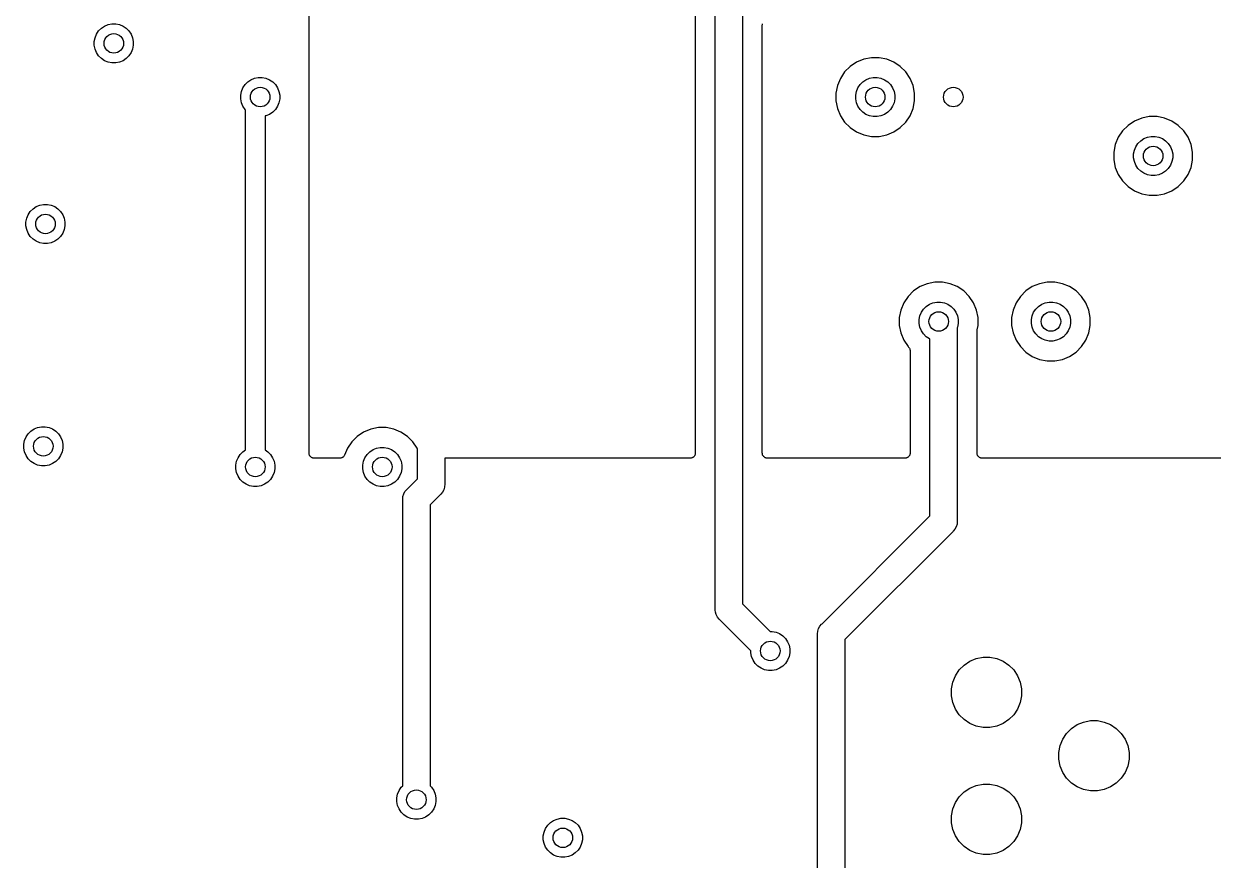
# Model space of a CAD drawing. Extents: x -1.3 to 94.4, y -81.8 to 12.8.
# Drawn here: x 41.45 to 71.91, y -59.05 to -37.62 of the extents above; entities that cross this region are included whole.
import ezdxf

# ---------------------------------------------------------------- set-up
doc = ezdxf.new("R2010")
doc.units = 0
doc.layers.add('BLACK', color=7, linetype='CONTINUOUS')

msp = doc.modelspace()

# ---------------------------------------------------------------- linework, layer by layer
at = {"layer": 'BLACK', "linetype": 'CONTINUOUS'}
for p, q in [((48.75, -48.623), (48.75, -19.9243)), ((58.642, -37.2984), (58.642, -48.623)), ((59.15, -52.6078), (59.15, -37.2672)), ((59.85, -37.395), (59.85, -52.48)), ((43.3616, -37.8063), (43.4313, -37.7366)), ((43.4313, -37.7366), (43.5132, -37.6819)), ((43.5132, -37.6819), (43.6042, -37.6442)), ((43.6042, -37.6442), (43.7008, -37.625)), ((43.7008, -37.625), (43.7992, -37.625)), ((43.7992, -37.625), (43.8958, -37.6442)), ((43.8958, -37.6442), (43.9868, -37.6819)), ((43.9868, -37.6819), (44.0687, -37.7366)), ((44.0687, -37.7366), (44.1384, -37.8063)), ((60.358, -37.6562), (60.3593, -37.6446)), ((60.358, -37.6575), (60.358, -37.6562)), ((60.358, -37.6576), (60.358, -37.6575)), ((60.358, -37.658), (60.358, -37.6576)), ((60.358, -37.6576), (60.358, -37.6576)), ((60.358, -48.623), (60.358, -37.658)), ((60.3593, -37.6446), (60.3605, -37.6329)), ((60.3605, -37.6329), (60.3607, -37.6323)), ((60.3607, -37.6323), (60.3608, -37.6316)), ((60.3608, -37.6316), (60.3643, -37.6204)), ((43.25, -38.0758), (43.2692, -37.9792)), ((43.2692, -37.9792), (43.3069, -37.8882)), ((43.3069, -37.8882), (43.3616, -37.8063)), ((44.1384, -37.8063), (44.1931, -37.8882)), ((44.1931, -37.8882), (44.2308, -37.9792)), ((44.2308, -37.9792), (44.25, -38.0758)), ((43.25, -38.1742), (43.25, -38.0758)), ((43.2692, -38.2708), (43.25, -38.1742)), ((43.3069, -38.3618), (43.2692, -38.2708)), ((43.3616, -38.4437), (43.3069, -38.3618)), ((44.1931, -38.3618), (44.1384, -38.4437)), ((44.2308, -38.2708), (44.1931, -38.3618)), ((44.25, -38.1742), (44.2308, -38.2708)), ((44.25, -38.0758), (44.25, -38.1742)), ((43.4313, -38.5134), (43.3616, -38.4437)), ((43.5132, -38.5681), (43.4313, -38.5134)), ((43.6042, -38.6058), (43.5132, -38.5681)), ((43.7008, -38.625), (43.6042, -38.6058)), ((43.7992, -38.625), (43.7008, -38.625)), ((43.8958, -38.6058), (43.7992, -38.625)), ((43.9868, -38.5681), (43.8958, -38.6058)), ((44.0687, -38.5134), (43.9868, -38.5681)), ((44.1384, -38.4437), (44.0687, -38.5134)), ((62.7725, -38.6067), (62.6074, -38.717)), ((62.956, -38.5307), (62.7725, -38.6067)), ((63.1507, -38.492), (62.956, -38.5307)), ((63.3493, -38.492), (63.1507, -38.492)), ((63.544, -38.5307), (63.3493, -38.492)), ((63.7275, -38.6067), (63.544, -38.5307)), ((63.8926, -38.717), (63.7275, -38.6067)), ((62.467, -38.8574), (62.3567, -39.0225)), ((62.6074, -38.717), (62.467, -38.8574)), ((64.033, -38.8574), (63.8926, -38.717)), ((64.1433, -39.0225), (64.033, -38.8574)), ((47.0192, -39.3542), (47.0569, -39.2632)), ((47.0569, -39.2632), (47.1116, -39.1813)), ((47.1116, -39.1813), (47.1813, -39.1116)), ((47.1813, -39.1116), (47.2632, -39.0569)), ((47.2632, -39.0569), (47.3542, -39.0192)), ((47.3542, -39.0192), (47.4508, -39)), ((47.4508, -39), (47.5492, -39)), ((47.5492, -39), (47.6458, -39.0192)), ((47.6458, -39.0192), (47.7368, -39.0569)), ((47.7368, -39.0569), (47.8187, -39.1116)), ((47.8187, -39.1116), (47.8884, -39.1813)), ((47.8884, -39.1813), (47.9431, -39.2632)), ((47.9431, -39.2632), (47.9808, -39.3542)), ((62.2807, -39.206), (62.242, -39.4007)), ((62.3567, -39.0225), (62.2807, -39.206)), ((62.7692, -39.3542), (62.8069, -39.2632)), ((62.8069, -39.2632), (62.8616, -39.1813)), ((62.8616, -39.1813), (62.9313, -39.1116)), ((62.9313, -39.1116), (63.0132, -39.0569)), ((63.0132, -39.0569), (63.1042, -39.0192)), ((63.1042, -39.0192), (63.2008, -39)), ((63.2008, -39), (63.2992, -39)), ((63.2992, -39), (63.3958, -39.0192)), ((63.3958, -39.0192), (63.4868, -39.0569)), ((63.4868, -39.0569), (63.5687, -39.1116)), ((63.5687, -39.1116), (63.6384, -39.1813)), ((63.6384, -39.1813), (63.6931, -39.2632)), ((63.6931, -39.2632), (63.7308, -39.3542)), ((64.2193, -39.206), (64.1433, -39.0225)), ((64.258, -39.4007), (64.2193, -39.206)), ((47, -39.4508), (47.0192, -39.3542)), ((47, -39.5492), (47, -39.4508)), ((47.0192, -39.6458), (47, -39.5492)), ((47.9808, -39.3542), (48, -39.4508)), ((48, -39.5492), (47.9808, -39.6458)), ((48, -39.4508), (48, -39.5492)), ((62.242, -39.4007), (62.242, -39.5993)), ((62.75, -39.4508), (62.7692, -39.3542)), ((62.75, -39.5492), (62.75, -39.4508)), ((62.7692, -39.6458), (62.75, -39.5492)), ((63.7308, -39.3542), (63.75, -39.4508)), ((63.75, -39.5492), (63.7308, -39.6458)), ((63.75, -39.4508), (63.75, -39.5492)), ((64.258, -39.5993), (64.258, -39.4007)), ((47.0569, -39.7368), (47.0192, -39.6458)), ((47.1116, -39.8187), (47.0569, -39.7368)), ((47.125, -39.8321), (47.1116, -39.8187)), ((47.125, -48.5407), (47.125, -39.8321)), ((47.8187, -39.8884), (47.7368, -39.9431)), ((47.8884, -39.8187), (47.8187, -39.8884)), ((47.9431, -39.7368), (47.8884, -39.8187)), ((47.9808, -39.6458), (47.9431, -39.7368)), ((62.242, -39.5993), (62.2807, -39.794)), ((62.2807, -39.794), (62.3567, -39.9775)), ((62.8069, -39.7368), (62.7692, -39.6458)), ((62.8616, -39.8187), (62.8069, -39.7368)), ((62.9313, -39.8884), (62.8616, -39.8187)), ((63.0132, -39.9431), (62.9313, -39.8884)), ((63.5687, -39.8884), (63.4868, -39.9431)), ((63.6384, -39.8187), (63.5687, -39.8884)), ((63.6931, -39.7368), (63.6384, -39.8187)), ((63.7308, -39.6458), (63.6931, -39.7368)), ((64.1433, -39.9775), (64.2193, -39.794)), ((64.2193, -39.794), (64.258, -39.5993)), ((47.6458, -39.9808), (47.625, -39.9849)), ((47.625, -39.9849), (47.625, -48.5407)), ((47.7368, -39.9431), (47.6458, -39.9808)), ((62.3567, -39.9775), (62.467, -40.1426)), ((62.467, -40.1426), (62.6074, -40.283)), ((63.1042, -39.9808), (63.0132, -39.9431)), ((63.2008, -40), (63.1042, -39.9808)), ((63.2992, -40), (63.2008, -40)), ((63.3958, -39.9808), (63.2992, -40)), ((63.4868, -39.9431), (63.3958, -39.9808)), ((63.8926, -40.283), (64.033, -40.1426)), ((64.033, -40.1426), (64.1433, -39.9775)), ((69.89, -40.1143), (69.7249, -40.2246)), ((70.0734, -40.0383), (69.89, -40.1143)), ((70.2682, -39.9995), (70.0734, -40.0383)), ((70.4667, -39.9995), (70.2682, -39.9995)), ((70.6615, -40.0383), (70.4667, -39.9995)), ((70.8449, -40.1143), (70.6615, -40.0383)), ((71.01, -40.2246), (70.8449, -40.1143)), ((62.6074, -40.283), (62.7725, -40.3933)), ((62.7725, -40.3933), (62.956, -40.4693)), ((62.956, -40.4693), (63.1507, -40.508)), ((63.1507, -40.508), (63.3493, -40.508)), ((63.3493, -40.508), (63.544, -40.4693)), ((63.544, -40.4693), (63.7275, -40.3933)), ((63.7275, -40.3933), (63.8926, -40.283)), ((69.5845, -40.365), (69.4742, -40.5301)), ((69.7249, -40.2246), (69.5845, -40.365)), ((70.2216, -40.5268), (70.3182, -40.5075)), ((70.3182, -40.5075), (70.4167, -40.5075)), ((70.4167, -40.5075), (70.5133, -40.5268)), ((71.1504, -40.365), (71.01, -40.2246)), ((71.2607, -40.5301), (71.1504, -40.365)), ((69.3982, -40.7135), (69.3595, -40.9083)), ((69.4742, -40.5301), (69.3982, -40.7135)), ((69.8867, -40.8617), (69.9244, -40.7707)), ((69.9244, -40.7707), (69.9791, -40.6888)), ((69.9791, -40.6888), (70.0487, -40.6192)), ((70.0487, -40.6192), (70.1306, -40.5644)), ((70.1306, -40.5644), (70.2216, -40.5268)), ((70.5133, -40.5268), (70.6043, -40.5644)), ((70.6043, -40.5644), (70.6862, -40.6192)), ((70.6862, -40.6192), (70.7558, -40.6888)), ((70.7558, -40.6888), (70.8106, -40.7707)), ((70.8106, -40.7707), (70.8482, -40.8617)), ((71.3367, -40.7135), (71.2607, -40.5301)), ((71.3755, -40.9083), (71.3367, -40.7135)), ((69.3595, -40.9083), (69.3595, -41.1068)), ((69.3595, -41.1068), (69.3982, -41.3016)), ((69.8675, -40.9583), (69.8867, -40.8617)), ((69.8675, -41.0568), (69.8675, -40.9583)), ((69.8867, -41.1534), (69.8675, -41.0568)), ((70.8482, -40.8617), (70.8675, -40.9583)), ((70.8675, -41.0568), (70.8482, -41.1534)), ((70.8675, -40.9583), (70.8675, -41.0568)), ((71.3367, -41.3016), (71.3741, -41.1134)), ((71.3741, -41.1134), (71.3755, -41.1068)), ((71.3741, -41.1134), (71.3741, -41.1134)), ((71.3755, -41.1068), (71.3755, -40.9083)), ((69.3982, -41.3016), (69.4742, -41.485)), ((69.9244, -41.2444), (69.8867, -41.1534)), ((69.9791, -41.3263), (69.9244, -41.2444)), ((70.0487, -41.3959), (69.9791, -41.3263)), ((70.1306, -41.4506), (70.0487, -41.3959)), ((70.6862, -41.3959), (70.6043, -41.4506)), ((70.7558, -41.3263), (70.6862, -41.3959)), ((70.8106, -41.2444), (70.7558, -41.3263)), ((70.8482, -41.1534), (70.8106, -41.2444)), ((71.2607, -41.485), (71.3367, -41.3016)), ((69.4742, -41.485), (69.5845, -41.6501)), ((69.5845, -41.6501), (69.7249, -41.7905)), ((70.2216, -41.4883), (70.1306, -41.4506)), ((70.3182, -41.5075), (70.2216, -41.4883)), ((70.4167, -41.5075), (70.3182, -41.5075)), ((70.5133, -41.4883), (70.4167, -41.5075)), ((70.6043, -41.4506), (70.5133, -41.4883)), ((71.01, -41.7905), (71.1504, -41.6501)), ((71.1504, -41.6501), (71.2607, -41.485)), ((69.7249, -41.7905), (69.89, -41.9008)), ((69.89, -41.9008), (70.0734, -41.9768)), ((70.0734, -41.9768), (70.2682, -42.0155)), ((70.2682, -42.0155), (70.4667, -42.0155)), ((70.4667, -42.0155), (70.6615, -41.9768)), ((70.6615, -41.9768), (70.8449, -41.9008)), ((70.8449, -41.9008), (71.01, -41.7905)), ((41.6813, -42.3616), (41.7632, -42.3069)), ((41.7632, -42.3069), (41.8542, -42.2692)), ((41.8542, -42.2692), (41.9508, -42.25)), ((41.9508, -42.25), (42.0492, -42.25)), ((42.0492, -42.25), (42.1458, -42.2692)), ((42.1458, -42.2692), (42.2368, -42.3069)), ((42.2368, -42.3069), (42.3187, -42.3616)), ((41.5, -42.7008), (41.5192, -42.6042)), ((41.5192, -42.6042), (41.5569, -42.5132)), ((41.5569, -42.5132), (41.6116, -42.4313)), ((41.6116, -42.4313), (41.6813, -42.3616)), ((42.3187, -42.3616), (42.3884, -42.4313)), ((42.3884, -42.4313), (42.4431, -42.5132)), ((42.4431, -42.5132), (42.4808, -42.6042)), ((42.4808, -42.6042), (42.5, -42.7008)), ((41.5, -42.7992), (41.5, -42.7008)), ((41.5192, -42.8958), (41.5, -42.7992)), ((41.5569, -42.9868), (41.5192, -42.8958)), ((42.4808, -42.8958), (42.4431, -42.9868)), ((42.5, -42.7992), (42.4808, -42.8958)), ((42.5, -42.7008), (42.5, -42.7992)), ((41.6116, -43.0687), (41.5569, -42.9868)), ((41.6813, -43.1384), (41.6116, -43.0687)), ((41.7632, -43.1931), (41.6813, -43.1384)), ((41.8542, -43.2308), (41.7632, -43.1931)), ((41.9508, -43.25), (41.8542, -43.2308)), ((42.0492, -43.25), (41.9508, -43.25)), ((42.1458, -43.2308), (42.0492, -43.25)), ((42.2368, -43.1931), (42.1458, -43.2308)), ((42.3187, -43.1384), (42.2368, -43.1931)), ((42.3884, -43.0687), (42.3187, -43.1384)), ((42.4431, -42.9868), (42.3884, -43.0687)), ((64.2324, -44.467), (64.092, -44.6074)), ((64.3975, -44.3567), (64.2324, -44.467)), ((64.581, -44.2807), (64.3975, -44.3567)), ((64.7757, -44.242), (64.581, -44.2807)), ((64.9743, -44.242), (64.7757, -44.242)), ((65.169, -44.2807), (64.9743, -44.242)), ((65.3525, -44.3567), (65.169, -44.2807)), ((65.5176, -44.467), (65.3525, -44.3567)), ((65.658, -44.6074), (65.5176, -44.467)), ((67.1074, -44.467), (66.967, -44.6074)), ((67.2725, -44.3567), (67.1074, -44.467)), ((67.456, -44.2807), (67.2725, -44.3567)), ((67.6507, -44.242), (67.456, -44.2807)), ((67.8493, -44.242), (67.6507, -44.242)), ((68.044, -44.2807), (67.8493, -44.242)), ((68.2275, -44.3567), (68.044, -44.2807)), ((68.3926, -44.467), (68.2275, -44.3567)), ((68.533, -44.6074), (68.3926, -44.467)), ((63.9817, -44.7725), (63.9057, -44.956)), ((64.092, -44.6074), (63.9817, -44.7725)), ((64.6382, -44.8069), (64.7292, -44.7692)), ((64.7292, -44.7692), (64.8258, -44.75)), ((64.8258, -44.75), (64.9242, -44.75)), ((64.9242, -44.75), (65.0208, -44.7692)), ((65.0208, -44.7692), (65.1118, -44.8069)), ((65.7683, -44.7725), (65.658, -44.6074)), ((65.8443, -44.956), (65.7683, -44.7725)), ((66.8567, -44.7725), (66.7807, -44.956)), ((66.967, -44.6074), (66.8567, -44.7725)), ((67.5132, -44.8069), (67.6042, -44.7692)), ((67.6042, -44.7692), (67.7008, -44.75)), ((67.7008, -44.75), (67.7992, -44.75)), ((67.7992, -44.75), (67.8958, -44.7692)), ((67.8958, -44.7692), (67.9868, -44.8069)), ((68.6433, -44.7725), (68.533, -44.6074)), ((68.7193, -44.956), (68.6433, -44.7725)), ((63.9057, -44.956), (63.867, -45.1507)), ((64.3942, -45.1042), (64.4319, -45.0132)), ((64.4319, -45.0132), (64.4866, -44.9313)), ((64.4866, -44.9313), (64.5563, -44.8616)), ((64.5563, -44.8616), (64.6382, -44.8069)), ((65.1118, -44.8069), (65.1937, -44.8616)), ((65.1937, -44.8616), (65.2634, -44.9313)), ((65.2634, -44.9313), (65.3181, -45.0132)), ((65.3181, -45.0132), (65.3558, -45.1042)), ((65.883, -45.1507), (65.8443, -44.956)), ((66.7807, -44.956), (66.742, -45.1507)), ((67.2692, -45.1042), (67.3069, -45.0132)), ((67.3069, -45.0132), (67.3616, -44.9313)), ((67.3616, -44.9313), (67.4313, -44.8616)), ((67.4313, -44.8616), (67.5132, -44.8069)), ((67.9868, -44.8069), (68.0687, -44.8616)), ((68.0687, -44.8616), (68.1384, -44.9313)), ((68.1384, -44.9313), (68.1931, -45.0132)), ((68.1931, -45.0132), (68.2308, -45.1042)), ((68.758, -45.1507), (68.7193, -44.956)), ((63.867, -45.1507), (63.867, -45.3493)), ((63.867, -45.3493), (63.9057, -45.544)), ((64.375, -45.2008), (64.3942, -45.1042)), ((64.375, -45.2992), (64.375, -45.2008)), ((64.3942, -45.3958), (64.375, -45.2992)), ((65.3558, -45.1042), (65.375, -45.2008)), ((65.375, -45.2992), (65.3558, -45.3958)), ((65.375, -45.2008), (65.375, -45.2992)), ((65.8604, -45.4627), (65.883, -45.3493)), ((65.883, -45.3493), (65.883, -45.1507)), ((66.742, -45.1507), (66.742, -45.3493)), ((66.742, -45.3493), (66.7807, -45.544)), ((67.25, -45.2008), (67.2692, -45.1042)), ((67.25, -45.2992), (67.25, -45.2008)), ((67.2692, -45.3958), (67.25, -45.2992)), ((68.2308, -45.1042), (68.25, -45.2008)), ((68.25, -45.2992), (68.2308, -45.3958)), ((68.25, -45.2008), (68.25, -45.2992)), ((68.7193, -45.544), (68.758, -45.3493)), ((68.758, -45.3493), (68.758, -45.1507)), ((63.9057, -45.544), (63.9817, -45.7275)), ((64.4319, -45.4868), (64.3942, -45.3958)), ((64.4866, -45.5687), (64.4319, -45.4868)), ((64.5563, -45.6384), (64.4866, -45.5687)), ((64.6382, -45.6931), (64.5563, -45.6384)), ((65.3558, -45.3958), (65.35, -45.4098)), ((65.35, -45.4098), (65.35, -50.3578)), ((65.858, -45.4857), (65.8593, -45.4742)), ((65.858, -45.4874), (65.858, -45.4857)), ((65.858, -45.4874), (65.858, -45.4874)), ((65.858, -45.4874), (65.858, -45.4874)), ((65.858, -45.4875), (65.858, -45.4874)), ((65.858, -48.623), (65.858, -45.4875)), ((65.8593, -45.4742), (65.8604, -45.4627)), ((66.7807, -45.544), (66.8567, -45.7275)), ((67.3069, -45.4868), (67.2692, -45.3958)), ((67.3616, -45.5687), (67.3069, -45.4868)), ((67.4313, -45.6384), (67.3616, -45.5687)), ((67.5132, -45.6931), (67.4313, -45.6384)), ((68.0687, -45.6384), (67.9868, -45.6931)), ((68.1384, -45.5687), (68.0687, -45.6384)), ((68.1931, -45.4868), (68.1384, -45.5687)), ((68.2308, -45.3958), (68.1931, -45.4868)), ((68.6433, -45.7275), (68.7193, -45.544)), ((63.9817, -45.7275), (64.092, -45.8926)), ((64.092, -45.8926), (64.1048, -45.9053)), ((64.1048, -45.9053), (64.1051, -45.9056)), ((64.1051, -45.9056), (64.1051, -45.9056)), ((64.1051, -45.9056), (64.1051, -45.9057)), ((64.1051, -45.9057), (64.106, -45.9066)), ((64.106, -45.9066), (64.1134, -45.9158)), ((64.1134, -45.9158), (64.1208, -45.9249)), ((64.1208, -45.9249), (64.1211, -45.9254)), ((64.1211, -45.9254), (64.1215, -45.926)), ((64.1215, -45.926), (64.1269, -45.9364)), ((64.1269, -45.9364), (64.1324, -45.9467)), ((64.1324, -45.9467), (64.1326, -45.9474)), ((64.1326, -45.9474), (64.1329, -45.948)), ((64.1329, -45.948), (64.1362, -45.9592)), ((64.1362, -45.9592), (64.1396, -45.9705)), ((64.1396, -45.9705), (64.1396, -45.9711)), ((64.1396, -45.9711), (64.1398, -45.9718)), ((64.1398, -45.9718), (64.1409, -45.9834)), ((64.1409, -45.9834), (64.142, -45.9951)), ((64.142, -45.9951), (64.142, -48.623)), ((64.65, -45.698), (64.6382, -45.6931)), ((64.65, -50.23), (64.65, -45.698)), ((66.8567, -45.7275), (66.967, -45.8926)), ((66.967, -45.8926), (67.1074, -46.033)), ((67.6042, -45.7308), (67.5132, -45.6931)), ((67.7008, -45.75), (67.6042, -45.7308)), ((67.7992, -45.75), (67.7008, -45.75)), ((67.8958, -45.7308), (67.7992, -45.75)), ((67.9868, -45.6931), (67.8958, -45.7308)), ((68.3926, -46.033), (68.533, -45.8926)), ((68.533, -45.8926), (68.6433, -45.7275)), ((67.1074, -46.033), (67.2725, -46.1433)), ((67.2725, -46.1433), (67.456, -46.2193)), ((67.456, -46.2193), (67.6507, -46.258)), ((67.6507, -46.258), (67.8493, -46.258)), ((67.8493, -46.258), (68.044, -46.2193)), ((68.044, -46.2193), (68.2275, -46.1433)), ((68.2275, -46.1433), (68.3926, -46.033)), ((41.5019, -48.2082), (41.5567, -48.1263)), ((41.5567, -48.1263), (41.6263, -48.0567)), ((41.6263, -48.0567), (41.7082, -48.0019)), ((41.7082, -48.0019), (41.7992, -47.9642)), ((41.7992, -47.9642), (41.8958, -47.945)), ((41.8958, -47.945), (41.9943, -47.945)), ((41.9943, -47.945), (42.0909, -47.9642)), ((42.0909, -47.9642), (42.1819, -48.0019)), ((42.1819, -48.0019), (42.2638, -48.0567)), ((42.2638, -48.0567), (42.3334, -48.1263)), ((42.3334, -48.1263), (42.3881, -48.2082)), ((50.1475, -48.0817), (49.9824, -48.192)), ((50.331, -48.0057), (50.1475, -48.0817)), ((50.5257, -47.967), (50.331, -48.0057)), ((50.7243, -47.967), (50.5257, -47.967)), ((50.919, -48.0057), (50.7243, -47.967)), ((51.1025, -48.0817), (50.919, -48.0057)), ((51.2676, -48.192), (51.1025, -48.0817)), ((41.445, -48.3958), (41.4642, -48.2992)), ((41.445, -48.4943), (41.445, -48.3958)), ((41.4642, -48.2992), (41.5019, -48.2082)), ((42.3881, -48.2082), (42.4258, -48.2992)), ((42.4258, -48.2992), (42.445, -48.3958)), ((42.445, -48.3958), (42.445, -48.4943)), ((49.842, -48.3324), (49.7317, -48.4975)), ((49.9824, -48.192), (49.842, -48.3324)), ((51.408, -48.3324), (51.2676, -48.192)), ((51.5183, -48.4975), (51.408, -48.3324)), ((41.4642, -48.5909), (41.445, -48.4943)), ((41.5019, -48.6819), (41.4642, -48.5909)), ((41.5567, -48.7638), (41.5019, -48.6819)), ((42.3881, -48.6819), (42.3334, -48.7638)), ((42.4258, -48.5909), (42.3881, -48.6819)), ((42.445, -48.4943), (42.4258, -48.5909)), ((46.9319, -48.7382), (46.9866, -48.6563)), ((46.9866, -48.6563), (47.0563, -48.5866)), ((47.0563, -48.5866), (47.125, -48.5407)), ((47.625, -48.5407), (47.6937, -48.5866)), ((47.6937, -48.5866), (47.7634, -48.6563)), ((47.7634, -48.6563), (47.8181, -48.7382)), ((48.7512, -48.6349), (48.75, -48.623)), ((48.7522, -48.6468), (48.7512, -48.6349)), ((48.7524, -48.6472), (48.7522, -48.6468)), ((48.7524, -48.6477), (48.7524, -48.6472)), ((48.7559, -48.6591), (48.7524, -48.6477)), ((48.7592, -48.6706), (48.7559, -48.6591)), ((48.7595, -48.671), (48.7592, -48.6706)), ((48.7596, -48.6714), (48.7595, -48.671)), ((48.7652, -48.6819), (48.7596, -48.6714)), ((48.7707, -48.6925), (48.7652, -48.6819)), ((48.771, -48.6929), (48.7707, -48.6925)), ((48.7712, -48.6933), (48.771, -48.6929)), ((48.7788, -48.7025), (48.7712, -48.6933)), ((48.7863, -48.7119), (48.7788, -48.7025)), ((48.7866, -48.7121), (48.7863, -48.7119)), ((48.7869, -48.7125), (48.7866, -48.7121)), ((48.7961, -48.7201), (48.7869, -48.7125)), ((48.8052, -48.7278), (48.7961, -48.7201)), ((48.8056, -48.728), (48.8052, -48.7278)), ((48.806, -48.7283), (48.8056, -48.728)), ((48.8165, -48.734), (48.806, -48.7283)), ((48.827, -48.7397), (48.8165, -48.734)), ((49.6012, -48.7348), (49.5907, -48.7404)), ((49.6116, -48.7294), (49.6012, -48.7348)), ((49.6121, -48.729), (49.6116, -48.7294)), ((49.6126, -48.7288), (49.6121, -48.729)), ((49.6218, -48.7213), (49.6126, -48.7288)), ((49.631, -48.7139), (49.6218, -48.7213)), ((49.6313, -48.7135), (49.631, -48.7139)), ((49.6318, -48.7131), (49.6313, -48.7135)), ((49.6393, -48.704), (49.6318, -48.7131)), ((49.6469, -48.6949), (49.6393, -48.704)), ((49.6472, -48.6944), (49.6469, -48.6949)), ((49.6476, -48.694), (49.6472, -48.6944)), ((49.6532, -48.6836), (49.6476, -48.694)), ((49.6589, -48.6732), (49.6532, -48.6836)), ((49.6593, -48.6722), (49.6589, -48.6732)), ((49.6594, -48.6722), (49.6593, -48.6722)), ((49.6596, -48.6716), (49.6594, -48.6722)), ((49.6594, -48.6722), (49.6594, -48.6722)), ((49.7317, -48.4975), (49.6596, -48.6716)), ((50.1819, -48.7382), (50.2366, -48.6563)), ((50.2366, -48.6563), (50.3063, -48.5866)), ((50.3063, -48.5866), (50.3882, -48.5319)), ((50.3882, -48.5319), (50.4792, -48.4942)), ((50.4792, -48.4942), (50.5758, -48.475)), ((50.5758, -48.475), (50.6742, -48.475)), ((50.6742, -48.475), (50.7708, -48.4942)), ((50.7708, -48.4942), (50.8618, -48.5319)), ((50.8618, -48.5319), (50.9437, -48.5866)), ((50.9437, -48.5866), (51.0134, -48.6563)), ((51.0134, -48.6563), (51.0681, -48.7382)), ((51.525, -48.5138), (51.5183, -48.4975)), ((51.525, -49.282), (51.525, -48.5138)), ((58.5739, -48.7348), (58.5634, -48.7404)), ((58.5845, -48.7293), (58.5739, -48.7348)), ((58.5849, -48.729), (58.5845, -48.7293)), ((58.5853, -48.7288), (58.5849, -48.729)), ((58.5945, -48.7212), (58.5853, -48.7288)), ((58.6039, -48.7137), (58.5945, -48.7212)), ((58.6041, -48.7134), (58.6039, -48.7137)), ((58.6045, -48.7131), (58.6041, -48.7134)), ((58.6121, -48.7039), (58.6045, -48.7131)), ((58.6198, -48.6948), (58.6121, -48.7039)), ((58.62, -48.6944), (58.6198, -48.6948)), ((58.6203, -48.694), (58.62, -48.6944)), ((58.626, -48.6835), (58.6203, -48.694)), ((58.6317, -48.673), (58.626, -48.6835)), ((58.6319, -48.6726), (58.6317, -48.673)), ((58.6321, -48.6722), (58.6319, -48.6726)), ((58.6356, -48.6608), (58.6321, -48.6722)), ((58.6392, -48.6494), (58.6356, -48.6608)), ((58.6393, -48.649), (58.6392, -48.6494)), ((58.6394, -48.6485), (58.6393, -48.649)), ((58.6407, -48.6366), (58.6394, -48.6485)), ((58.642, -48.6248), (58.6407, -48.6366)), ((58.642, -48.623), (58.642, -48.6239)), ((58.642, -48.6239), (58.642, -48.6239)), ((58.642, -48.6239), (58.642, -48.6239)), ((58.642, -48.6239), (58.642, -48.6248)), ((60.3592, -48.6349), (60.358, -48.623)), ((60.3603, -48.6468), (60.3592, -48.6349)), ((60.3604, -48.6472), (60.3603, -48.6468)), ((60.3604, -48.6477), (60.3604, -48.6472)), ((60.3639, -48.6591), (60.3604, -48.6477)), ((60.3672, -48.6706), (60.3639, -48.6591)), ((60.3675, -48.671), (60.3672, -48.6706)), ((60.3676, -48.6714), (60.3675, -48.671)), ((60.3732, -48.6819), (60.3676, -48.6714)), ((60.3787, -48.6925), (60.3732, -48.6819)), ((60.379, -48.6929), (60.3787, -48.6925)), ((60.3792, -48.6933), (60.379, -48.6929)), ((60.3868, -48.7025), (60.3792, -48.6933)), ((60.3943, -48.7119), (60.3868, -48.7025)), ((60.3946, -48.7121), (60.3943, -48.7119)), ((60.3949, -48.7125), (60.3946, -48.7121)), ((60.4041, -48.7201), (60.3949, -48.7125)), ((60.4132, -48.7278), (60.4041, -48.7201)), ((60.4136, -48.728), (60.4132, -48.7278)), ((60.414, -48.7283), (60.4136, -48.728)), ((60.4245, -48.734), (60.414, -48.7283)), ((60.435, -48.7397), (60.4245, -48.734)), ((64.0739, -48.7348), (64.0634, -48.7404)), ((64.0845, -48.7293), (64.0739, -48.7348)), ((64.0849, -48.729), (64.0845, -48.7293)), ((64.0853, -48.7288), (64.0849, -48.729)), ((64.0945, -48.7212), (64.0853, -48.7288)), ((64.1039, -48.7137), (64.0945, -48.7212)), ((64.1041, -48.7134), (64.1039, -48.7137)), ((64.1045, -48.7131), (64.1041, -48.7134)), ((64.1121, -48.7039), (64.1045, -48.7131)), ((64.1198, -48.6948), (64.1121, -48.7039)), ((64.12, -48.6944), (64.1198, -48.6948)), ((64.1203, -48.694), (64.12, -48.6944)), ((64.126, -48.6835), (64.1203, -48.694)), ((64.1317, -48.673), (64.126, -48.6835)), ((64.1319, -48.6726), (64.1317, -48.673)), ((64.1321, -48.6722), (64.1319, -48.6726)), ((64.1356, -48.6608), (64.1321, -48.6722)), ((64.1392, -48.6494), (64.1356, -48.6608)), ((64.1393, -48.649), (64.1392, -48.6494)), ((64.1394, -48.6485), (64.1393, -48.649)), ((64.1407, -48.6366), (64.1394, -48.6485)), ((64.142, -48.6248), (64.1407, -48.6366)), ((64.142, -48.623), (64.142, -48.6239)), ((64.142, -48.6239), (64.142, -48.6239)), ((64.142, -48.6239), (64.142, -48.6239)), ((64.142, -48.6239), (64.142, -48.6248)), ((65.8592, -48.6349), (65.858, -48.623)), ((65.8602, -48.6468), (65.8592, -48.6349)), ((65.8604, -48.6472), (65.8602, -48.6468)), ((65.8604, -48.6477), (65.8604, -48.6472)), ((65.8639, -48.6591), (65.8604, -48.6477)), ((65.8672, -48.6706), (65.8639, -48.6591)), ((65.8675, -48.671), (65.8672, -48.6706)), ((65.8676, -48.6714), (65.8675, -48.671)), ((65.8732, -48.6819), (65.8676, -48.6714)), ((65.8787, -48.6925), (65.8732, -48.6819)), ((65.879, -48.6929), (65.8787, -48.6925)), ((65.8792, -48.6933), (65.879, -48.6929)), ((65.8868, -48.7025), (65.8792, -48.6933)), ((65.8943, -48.7119), (65.8868, -48.7025)), ((65.8946, -48.7121), (65.8943, -48.7119)), ((65.8949, -48.7125), (65.8946, -48.7121)), ((65.9041, -48.7201), (65.8949, -48.7125)), ((65.9132, -48.7278), (65.9041, -48.7201)), ((65.9136, -48.728), (65.9132, -48.7278)), ((65.914, -48.7283), (65.9136, -48.728)), ((65.9245, -48.734), (65.914, -48.7283)), ((65.935, -48.7397), (65.9245, -48.734)), ((41.6263, -48.8334), (41.5567, -48.7638)), ((41.7082, -48.8881), (41.6263, -48.8334)), ((41.7992, -48.9258), (41.7082, -48.8881)), ((41.8958, -48.945), (41.7992, -48.9258)), ((41.9943, -48.945), (41.8958, -48.945)), ((42.0909, -48.9258), (41.9943, -48.945)), ((42.1819, -48.8881), (42.0909, -48.9258)), ((42.2638, -48.8334), (42.1819, -48.8881)), ((42.3334, -48.7638), (42.2638, -48.8334)), ((46.875, -48.9258), (46.8942, -48.8292)), ((46.875, -49.0242), (46.875, -48.9258)), ((46.8942, -49.1208), (46.875, -49.0242)), ((46.8942, -48.8292), (46.9319, -48.7382)), ((47.8181, -48.7382), (47.8558, -48.8292)), ((47.8558, -48.8292), (47.875, -48.9258)), ((47.875, -49.0242), (47.8558, -49.1208)), ((47.875, -48.9258), (47.875, -49.0242)), ((48.8274, -48.7399), (48.827, -48.7397)), ((48.8278, -48.7401), (48.8274, -48.7399)), ((48.8392, -48.7436), (48.8278, -48.7401)), ((48.8506, -48.7472), (48.8392, -48.7436)), ((48.851, -48.7473), (48.8506, -48.7472)), ((48.8515, -48.7474), (48.851, -48.7473)), ((48.8633, -48.7487), (48.8515, -48.7474)), ((48.8752, -48.75), (48.8633, -48.7487)), ((48.8761, -48.75), (48.8752, -48.75)), ((48.877, -48.75), (48.8761, -48.75)), ((48.8761, -48.75), (48.8761, -48.75)), ((48.8761, -48.75), (48.8761, -48.75)), ((49.5423, -48.75), (48.877, -48.75)), ((49.554, -48.7488), (49.5423, -48.75)), ((49.5659, -48.7478), (49.554, -48.7488)), ((49.5664, -48.7476), (49.5659, -48.7478)), ((49.567, -48.7476), (49.5664, -48.7476)), ((49.5783, -48.7442), (49.567, -48.7476)), ((49.5897, -48.7408), (49.5783, -48.7442)), ((49.5901, -48.7406), (49.5897, -48.7408)), ((49.5907, -48.7404), (49.5901, -48.7406)), ((50.125, -48.9257), (50.1442, -48.8291)), ((50.125, -49.0242), (50.125, -48.9257)), ((50.1442, -49.1208), (50.125, -49.0242)), ((50.1442, -48.8291), (50.1819, -48.7382)), ((51.0681, -48.7382), (51.1058, -48.8291)), ((51.1058, -48.8291), (51.125, -48.9257)), ((51.125, -49.0242), (51.1058, -49.1208)), ((51.125, -48.9257), (51.125, -49.0242)), ((58.515, -48.75), (52.225, -48.75)), ((52.225, -48.75), (52.225, -49.4098)), ((58.5269, -48.7488), (58.515, -48.75)), ((58.5388, -48.7477), (58.5269, -48.7488)), ((58.5392, -48.7476), (58.5388, -48.7477)), ((58.5397, -48.7476), (58.5392, -48.7476)), ((58.5511, -48.7441), (58.5397, -48.7476)), ((58.5626, -48.7408), (58.5511, -48.7441)), ((58.563, -48.7405), (58.5626, -48.7408)), ((58.5634, -48.7404), (58.563, -48.7405)), ((60.4354, -48.7399), (60.435, -48.7397)), ((60.4358, -48.7401), (60.4354, -48.7399)), ((60.4472, -48.7436), (60.4358, -48.7401)), ((60.4586, -48.7472), (60.4472, -48.7436)), ((60.459, -48.7473), (60.4586, -48.7472)), ((60.4595, -48.7474), (60.459, -48.7473)), ((60.4713, -48.7487), (60.4595, -48.7474)), ((60.4832, -48.75), (60.4713, -48.7487)), ((60.4841, -48.75), (60.4832, -48.75)), ((60.485, -48.75), (60.4841, -48.75)), ((60.4841, -48.75), (60.4841, -48.75)), ((60.4841, -48.75), (60.4841, -48.75)), ((64.015, -48.75), (60.485, -48.75)), ((64.0269, -48.7488), (64.015, -48.75)), ((64.0388, -48.7477), (64.0269, -48.7488)), ((64.0392, -48.7476), (64.0388, -48.7477)), ((64.0397, -48.7476), (64.0392, -48.7476)), ((64.0511, -48.7441), (64.0397, -48.7476)), ((64.0626, -48.7408), (64.0511, -48.7441)), ((64.063, -48.7405), (64.0626, -48.7408)), ((64.0634, -48.7404), (64.063, -48.7405)), ((65.9354, -48.7399), (65.935, -48.7397)), ((65.9358, -48.7401), (65.9354, -48.7399)), ((65.9472, -48.7436), (65.9358, -48.7401)), ((65.9586, -48.7472), (65.9472, -48.7436)), ((65.959, -48.7473), (65.9586, -48.7472)), ((65.9595, -48.7474), (65.959, -48.7473)), ((65.9713, -48.7487), (65.9595, -48.7474)), ((65.9832, -48.75), (65.9713, -48.7487)), ((65.9841, -48.75), (65.9832, -48.75)), ((65.985, -48.75), (65.9841, -48.75)), ((65.9841, -48.75), (65.9841, -48.75)), ((65.9841, -48.75), (65.9841, -48.75)), ((80.8317, -48.75), (65.985, -48.75)), ((46.9319, -49.2118), (46.8942, -49.1208)), ((46.9866, -49.2937), (46.9319, -49.2118)), ((47.0563, -49.3634), (46.9866, -49.2937)), ((47.7634, -49.2937), (47.6937, -49.3634)), ((47.8181, -49.2118), (47.7634, -49.2937)), ((47.8558, -49.1208), (47.8181, -49.2118)), ((50.1819, -49.2118), (50.1442, -49.1208)), ((50.2366, -49.2937), (50.1819, -49.2118)), ((50.3063, -49.3634), (50.2366, -49.2937)), ((51.0134, -49.2937), (50.9437, -49.3634)), ((51.0681, -49.2118), (51.0134, -49.2937)), ((51.1058, -49.1208), (51.0681, -49.2118)), ((51.2647, -49.5423), (51.525, -49.282)), ((47.1382, -49.4181), (47.0563, -49.3634)), ((47.2292, -49.4558), (47.1382, -49.4181)), ((47.3258, -49.475), (47.2292, -49.4558)), ((47.4242, -49.475), (47.3258, -49.475)), ((47.5208, -49.4558), (47.4242, -49.475)), ((47.6118, -49.4181), (47.5208, -49.4558)), ((47.6937, -49.3634), (47.6118, -49.4181)), ((50.3882, -49.4181), (50.3063, -49.3634)), ((50.4792, -49.4558), (50.3882, -49.4181)), ((50.5758, -49.475), (50.4792, -49.4558)), ((50.6742, -49.475), (50.5758, -49.475)), ((50.7708, -49.4558), (50.6742, -49.475)), ((50.8618, -49.4181), (50.7708, -49.4558)), ((50.9437, -49.3634), (50.8618, -49.4181)), ((51.1778, -49.6623), (51.2076, -49.6066)), ((51.2076, -49.6066), (51.2513, -49.5533)), ((51.2513, -49.5533), (51.2647, -49.5423)), ((52.1674, -49.6224), (52.1237, -49.6757)), ((52.1999, -49.5616), (52.1674, -49.6224)), ((52.2199, -49.4956), (52.1999, -49.5616)), ((52.222, -49.475), (52.2199, -49.4956)), ((52.2267, -49.427), (52.222, -49.475)), ((52.225, -49.4098), (52.2267, -49.427)), ((51.1483, -49.802), (51.1551, -49.7334)), ((51.15, -49.8192), (51.1483, -49.802)), ((51.15, -57.1429), (51.15, -49.8192)), ((51.1551, -49.7334), (51.1751, -49.6674)), ((51.1751, -49.6674), (51.1778, -49.6623)), ((52.1103, -49.6866), (51.85, -49.947)), ((51.85, -49.947), (51.85, -57.1429)), ((52.1237, -49.6757), (52.1103, -49.6866)), ((61.8897, -52.9904), (64.65, -50.23)), ((65.3249, -50.5096), (65.2924, -50.5704)), ((65.3449, -50.4436), (65.3249, -50.5096)), ((65.35, -50.3922), (65.3449, -50.4436)), ((65.35, -50.3578), (65.3517, -50.375)), ((65.3517, -50.375), (65.35, -50.3922)), ((65.35, -50.3922), (65.35, -50.3922)), ((65.2353, -50.6346), (62.475, -53.395)), ((65.2487, -50.6237), (65.2353, -50.6346)), ((65.2924, -50.5704), (65.2487, -50.6237)), ((59.1483, -52.625), (59.15, -52.6078)), ((59.15, -52.6422), (59.1483, -52.625)), ((59.1551, -52.6936), (59.15, -52.6422)), ((59.1751, -52.7596), (59.1551, -52.6936)), ((59.85, -52.48), (60.5581, -53.1882)), ((59.2076, -52.8204), (59.1751, -52.7596)), ((59.2513, -52.8737), (59.2076, -52.8204)), ((59.2647, -52.8846), (59.2513, -52.8737)), ((60.0632, -53.6831), (59.2647, -52.8846)), ((61.8763, -53.0013), (61.8897, -52.9904)), ((60.5581, -53.1882), (60.6124, -53.1882)), ((60.6124, -53.1882), (60.709, -53.2074)), ((60.709, -53.2074), (60.8, -53.2451)), ((60.8, -53.2451), (60.8819, -53.2998)), ((60.8819, -53.2998), (60.9515, -53.3694)), ((61.7733, -53.25), (61.7801, -53.1814)), ((61.775, -53.2672), (61.7733, -53.25)), ((61.775, -65.625), (61.775, -53.2672)), ((61.7801, -53.1814), (61.8001, -53.1154)), ((61.8001, -53.1154), (61.8326, -53.0546)), ((61.8326, -53.0546), (61.8763, -53.0013)), ((60.9515, -53.3694), (61.0063, -53.4513)), ((61.0063, -53.4513), (61.044, -53.5423)), ((61.044, -53.5423), (61.0632, -53.6389)), ((62.475, -53.395), (62.475, -65.6429)), ((60.0632, -53.7374), (60.0632, -53.6831)), ((60.0824, -53.834), (60.0632, -53.7374)), ((60.1201, -53.925), (60.0824, -53.834)), ((61.044, -53.834), (61.0063, -53.925)), ((61.0632, -53.7374), (61.044, -53.834)), ((61.0632, -53.6389), (61.0632, -53.7374)), ((65.6737, -53.9524), (65.8375, -53.8846)), ((65.8375, -53.8846), (66.0114, -53.85)), ((66.0114, -53.85), (66.1886, -53.85)), ((66.1886, -53.85), (66.3625, -53.8846)), ((66.3625, -53.8846), (66.5263, -53.9524)), ((60.1748, -54.0069), (60.1201, -53.925)), ((60.2444, -54.0765), (60.1748, -54.0069)), ((60.3263, -54.1313), (60.2444, -54.0765)), ((60.4173, -54.169), (60.3263, -54.1313)), ((60.5139, -54.1882), (60.4173, -54.169)), ((60.6124, -54.1882), (60.5139, -54.1882)), ((60.709, -54.169), (60.6124, -54.1882)), ((60.8, -54.1313), (60.709, -54.169)), ((60.8819, -54.0765), (60.8, -54.1313)), ((60.9515, -54.0069), (60.8819, -54.0765)), ((61.0063, -53.925), (60.9515, -54.0069)), ((65.3024, -54.3237), (65.4009, -54.1763)), ((65.4009, -54.1763), (65.5263, -54.0509)), ((65.5263, -54.0509), (65.6737, -53.9524)), ((66.5263, -53.9524), (66.6737, -54.0509)), ((66.6737, -54.0509), (66.7991, -54.1763)), ((66.7991, -54.1763), (66.8976, -54.3237)), ((65.2, -54.6614), (65.2346, -54.4875)), ((65.2346, -54.4875), (65.3024, -54.3237)), ((66.8976, -54.3237), (66.9654, -54.4875)), ((66.9654, -54.4875), (67, -54.6614)), ((65.2, -54.8386), (65.2, -54.6614)), ((67, -54.6614), (67, -54.8386)), ((65.2346, -55.0125), (65.2, -54.8386)), ((65.3024, -55.1763), (65.2346, -55.0125)), ((66.9654, -55.0125), (66.8976, -55.1763)), ((67, -54.8386), (66.9654, -55.0125)), ((65.4009, -55.3237), (65.3024, -55.1763)), ((65.5263, -55.4491), (65.4009, -55.3237)), ((66.7991, -55.3237), (66.6737, -55.4491)), ((66.8976, -55.1763), (66.7991, -55.3237)), ((65.6737, -55.5476), (65.5263, -55.4491)), ((65.8375, -55.6154), (65.6737, -55.5476)), ((66.0114, -55.65), (65.8375, -55.6154)), ((66.1886, -55.65), (66.0114, -55.65)), ((66.3625, -55.6154), (66.1886, -55.65)), ((66.5263, -55.5476), (66.3625, -55.6154)), ((66.6737, -55.4491), (66.5263, -55.5476)), ((68.1509, -55.8013), (68.2763, -55.6759)), ((68.2763, -55.6759), (68.4237, -55.5774)), ((68.4237, -55.5774), (68.5875, -55.5096)), ((68.5875, -55.5096), (68.7614, -55.475)), ((68.7614, -55.475), (68.9386, -55.475)), ((68.9386, -55.475), (69.1125, -55.5096)), ((69.1125, -55.5096), (69.2763, -55.5774)), ((69.2763, -55.5774), (69.4237, -55.6759)), ((69.4237, -55.6759), (69.5491, -55.8013)), ((67.9846, -56.1125), (68.0524, -55.9487)), ((68.0524, -55.9487), (68.1509, -55.8013)), ((69.5491, -55.8013), (69.6476, -55.9487)), ((69.6476, -55.9487), (69.7154, -56.1125)), ((67.95, -56.2864), (67.9846, -56.1125)), ((67.95, -56.4636), (67.95, -56.2864)), ((69.7154, -56.1125), (69.75, -56.2864)), ((69.75, -56.2864), (69.75, -56.4636)), ((67.9846, -56.6375), (67.95, -56.4636)), ((68.0524, -56.8013), (67.9846, -56.6375)), ((69.7154, -56.6375), (69.6476, -56.8013)), ((69.75, -56.4636), (69.7154, -56.6375)), ((68.1509, -56.9487), (68.0524, -56.8013)), ((68.2763, -57.0741), (68.1509, -56.9487)), ((69.5491, -56.9487), (69.4237, -57.0741)), ((69.6476, -56.8013), (69.5491, -56.9487)), ((51.0192, -57.3542), (51.0569, -57.2632)), ((51.0569, -57.2632), (51.1116, -57.1813)), ((51.1116, -57.1813), (51.15, -57.1429)), ((51.85, -57.1429), (51.8884, -57.1813)), ((51.8884, -57.1813), (51.9431, -57.2632)), ((51.9431, -57.2632), (51.9808, -57.3542)), ((65.5263, -57.3009), (65.6737, -57.2024)), ((65.6737, -57.2024), (65.8375, -57.1346)), ((65.8375, -57.1346), (66.0114, -57.1)), ((66.0114, -57.1), (66.1886, -57.1)), ((66.1886, -57.1), (66.3625, -57.1346)), ((66.3625, -57.1346), (66.5263, -57.2024)), ((66.5263, -57.2024), (66.6737, -57.3009)), ((68.4237, -57.1726), (68.2763, -57.0741)), ((68.5875, -57.2404), (68.4237, -57.1726)), ((68.7614, -57.275), (68.5875, -57.2404)), ((69.1125, -57.2404), (68.9386, -57.275)), ((69.2763, -57.1726), (69.1125, -57.2404)), ((69.4237, -57.0741), (69.2763, -57.1726)), ((51, -57.4508), (51.0192, -57.3542)), ((51, -57.5492), (51, -57.4508)), ((51.0192, -57.6458), (51, -57.5492)), ((51.9808, -57.3542), (52, -57.4508)), ((52, -57.5492), (51.9808, -57.6458)), ((52, -57.4508), (52, -57.5492)), ((65.3024, -57.5737), (65.4009, -57.4263)), ((65.4009, -57.4263), (65.5263, -57.3009)), ((66.6737, -57.3009), (66.7991, -57.4263)), ((66.7991, -57.4263), (66.8976, -57.5737)), ((68.9386, -57.275), (68.7614, -57.275)), ((51.0569, -57.7368), (51.0192, -57.6458)), ((51.1116, -57.8187), (51.0569, -57.7368)), ((51.1813, -57.8884), (51.1116, -57.8187)), ((51.8884, -57.8187), (51.8187, -57.8884)), ((51.9431, -57.7368), (51.8884, -57.8187)), ((51.9808, -57.6458), (51.9431, -57.7368)), ((65.2, -57.9114), (65.2346, -57.7375)), ((65.2346, -57.7375), (65.3024, -57.5737)), ((66.8976, -57.5737), (66.9654, -57.7375)), ((66.9654, -57.7375), (67, -57.9114)), ((51.2632, -57.9431), (51.1813, -57.8884)), ((51.3542, -57.9808), (51.2632, -57.9431)), ((51.4508, -58), (51.3542, -57.9808)), ((51.5492, -58), (51.4508, -58)), ((51.6458, -57.9808), (51.5492, -58)), ((51.7368, -57.9431), (51.6458, -57.9808)), ((51.8187, -57.8884), (51.7368, -57.9431)), ((54.8069, -58.2382), (54.8616, -58.1563)), ((54.8616, -58.1563), (54.9313, -58.0866)), ((54.9313, -58.0866), (55.0132, -58.0319)), ((55.0132, -58.0319), (55.1042, -57.9942)), ((55.1042, -57.9942), (55.2008, -57.975)), ((55.2008, -57.975), (55.2992, -57.975)), ((55.2992, -57.975), (55.3958, -57.9942)), ((55.3958, -57.9942), (55.4868, -58.0319)), ((55.4868, -58.0319), (55.5687, -58.0866)), ((55.5687, -58.0866), (55.6384, -58.1563)), ((55.6384, -58.1563), (55.6931, -58.2382)), ((65.2, -58.0886), (65.2, -57.9114)), ((65.2346, -58.2625), (65.2, -58.0886)), ((67, -58.0886), (66.9654, -58.2625)), ((67, -57.9114), (67, -58.0886)), ((54.75, -58.4258), (54.7692, -58.3292)), ((54.75, -58.5242), (54.75, -58.4258)), ((54.7692, -58.3292), (54.8069, -58.2382)), ((55.6931, -58.2382), (55.7308, -58.3292)), ((55.7308, -58.3292), (55.75, -58.4258)), ((55.75, -58.4258), (55.75, -58.5242)), ((65.3024, -58.4263), (65.2346, -58.2625)), ((65.4009, -58.5737), (65.3024, -58.4263)), ((66.8976, -58.4263), (66.7991, -58.5737)), ((66.9654, -58.2625), (66.8976, -58.4263)), ((54.7692, -58.6208), (54.75, -58.5242)), ((54.8069, -58.7118), (54.7692, -58.6208)), ((54.8616, -58.7937), (54.8069, -58.7118)), ((55.6931, -58.7118), (55.6384, -58.7937)), ((55.7308, -58.6208), (55.6931, -58.7118)), ((55.75, -58.5242), (55.7308, -58.6208)), ((65.5263, -58.6991), (65.4009, -58.5737)), ((65.6737, -58.7976), (65.5263, -58.6991)), ((66.6737, -58.6991), (66.5263, -58.7976)), ((66.7991, -58.5737), (66.6737, -58.6991)), ((54.9313, -58.8634), (54.8616, -58.7937)), ((55.0132, -58.9181), (54.9313, -58.8634)), ((55.1042, -58.9558), (55.0132, -58.9181)), ((55.2008, -58.975), (55.1042, -58.9558)), ((55.2992, -58.975), (55.2008, -58.975)), ((55.3958, -58.9558), (55.2992, -58.975)), ((55.4868, -58.9181), (55.3958, -58.9558)), ((55.5687, -58.8634), (55.4868, -58.9181)), ((55.6384, -58.7937), (55.5687, -58.8634)), ((65.8375, -58.8654), (65.6737, -58.7976)), ((66.0114, -58.9), (65.8375, -58.8654)), ((66.1886, -58.9), (66.0114, -58.9)), ((66.3625, -58.8654), (66.1886, -58.9)), ((66.5263, -58.7976), (66.3625, -58.8654))]:
    msp.add_line(p, q, dxfattribs=at)
at = {"layer": 'BLACK'}
for centre in [(43.75, -38.125), (47.5, -39.5), (63.25, -39.5), (65.25, -39.5), (70.3675, -41.0075), (42, -42.75), (64.875, -45.25), (67.75, -45.25), (41.945, -48.445), (47.375, -48.975), (50.625, -48.975), (60.5632, -53.6882), (51.5, -57.5), (55.25, -58.475)]:
    msp.add_circle(centre, 0.25, dxfattribs=at)

doc.saveas('drawing.dxf')
